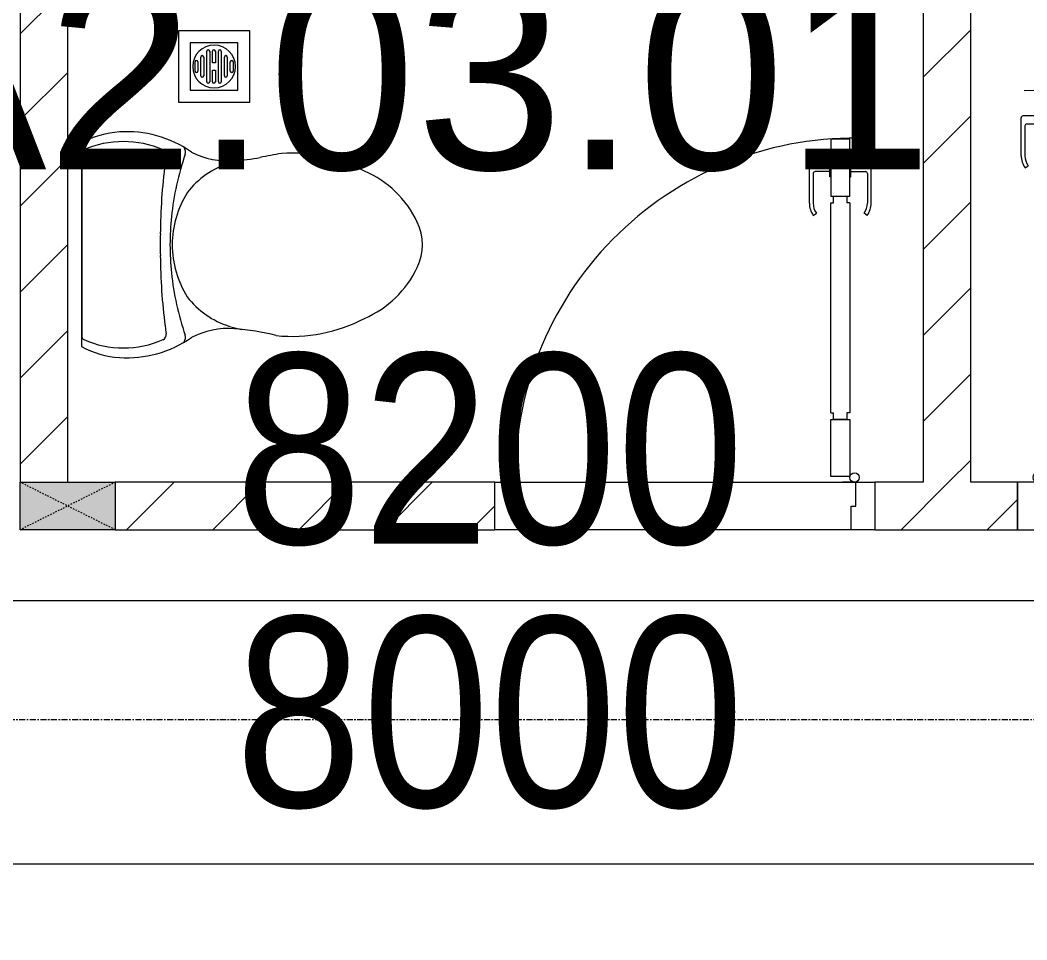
# Model space of a CAD drawing. Header units: millimetres. Extents: x 1591 to 240306, y -15958 to 82755.
# Drawn here: x 114054 to 116172, y 27974 to 29909 of the extents above; entities that cross this region are included whole.
import ezdxf

# ---------------------------------------------------------------- set-up
doc = ezdxf.new("R2010")
doc.units = ezdxf.units.MM
doc.linetypes.add('Dash', pattern=[6, 3, -3])
doc.linetypes.add('Grid Line', pattern=[22.225, 12.7, -3.175, 3.175, -3.175])
for name, color, linetype, lineweight in [('0-1', 7, 'Continuous', 5), ('A-ANNO-DIMS', 211, 'Continuous', 9), ('A-ANNO-DIMS-160', 211, 'Continuous', 9), ('A-AREA-IDEN', 2, 'Continuous', 9), ('A-DETL-GENF-1', 9, 'Continuous', 9), ('A-DOOR-1', 254, 'Continuous', 9), ('A-DOOR-2', 9, 'Continuous', 9), ('A-FLOR-2', 9, 'Continuous', 9), ('A-WALL-1', 253, 'Continuous', 18), ('A-WALL-2', 9, 'Continuous', 9), ('A-WALL-PATT-1', 10, 'Continuous', 9), ('M-EQPM-1', 254, 'Continuous', 9), ('P-SANR-FIXT-1', 254, 'Continuous', 9), ('S-COLS', 52, 'Continuous', 9), ('S-COLS-3', 254, 'Continuous', 9), ('S-COLS-4', 253, 'Continuous', 18), ('S-COLS-HDLN-1', 9, 'Dash', 9), ('S-GRID-1', 1, 'Grid Line', 9)]:
    doc.layers.add(name, color=color, linetype=linetype, lineweight=lineweight)
doc.styles.add('Arial_6', font='arial_0.ttf', dxfattribs={"height": 400})
doc.styles.add('UTM Avo', font='UTM Avo.ttf', dxfattribs={"width": 0.9, "height": 400})
doc.dimstyles.new('1_Dim_chi_tiet_2_5', dxfattribs={"dimscale": 304.8, "dimtxt": 399.720379, "dimasz": 0.629921, "dimexe": 0.524934, "dimexo": 0.0625, "dimgap": 0.052493, "dimtad": 1, "dimdec": 0, "dimrnd": 5, "dimzin": 0, "dimdsep": 46, "dimtxsty": 'UTM Avo', "dimblk1": 'OBLIQUE', "dimblk2": 'OBLIQUE', "dimsah": 1, "dimcen": 0.09, "dimdle": 0.524934, "dimazin": 0, "dimtfac": 1, "dimtdec": 4, "dimtix": 1, "dimtmove": 0, "dimatfit": 3, "dimfxl": 1.049869, "dimfxlon": 1, "dimtvp": 1, "dimtolj": 1, "dimtzin": 0, "dimarcsym": 2})
doc.dimstyles.new('1_Dim_chi_tiet_2_5_1', dxfattribs={"dimscale": 304.8, "dimtxt": 399.720379, "dimasz": 0.629921, "dimexe": 0.524934, "dimexo": 0.0625, "dimgap": 0.052493, "dimtad": 1, "dimdec": 0, "dimrnd": 5, "dimzin": 0, "dimdsep": 46, "dimtxsty": 'UTM Avo', "dimblk1": 'OBLIQUE', "dimblk2": 'OBLIQUE', "dimsah": 1, "dimcen": 0.09, "dimdle": 0.524934, "dimazin": 0, "dimtfac": 1, "dimtdec": 4, "dimtix": 1, "dimtmove": 0, "dimatfit": 3, "dimfxl": 1.049869, "dimfxlon": 1, "dimtvp": 1, "dimtolj": 1, "dimtzin": 0, "dimarcsym": 2})
pattern_1 = [(45, (0, 0), (-90.50967, 90.50967), [])]

# ---------------------------------------------------------------- blocks, each defined once
blk = doc.blocks.new('DOOR_CW_01 CANH MO-PANEL KINH - DIW_01-900x2200-CỬA GỖ VÂN LAMINATE-553393-TKCS_MB TẦNG 3-4')
at = {"layer": 'A-DETL-GENF-1'}
for p, q in [((-397, 872), (-357, 872)), ((-397, 752), (-397, 872)), ((-357, 872), (-357, 752)), ((-399, 831.8), (-397, 831.8)), ((-399, 792.2), (-399, 831.8)), ((-397, 792.2), (-397, 831.8)), ((-357, 792.2), (-357, 831.8)), ((-355, 831.8), (-357, 831.8)), ((-355, 792.2), (-355, 831.8)), ((-442, 737), (-442, 816.5)), ((-399, 820.5), (-438, 820.5)), ((-355, 820.5), (-316, 820.5)), ((-312, 737), (-312, 816.5)), ((-434, 799.5), (-434, 737)), ((-399, 803.5), (-430, 803.5)), ((-397, 792.2), (-399, 792.2)), ((-357, 792.2), (-355, 792.2)), ((-355, 803.5), (-324, 803.5)), ((-320, 799.5), (-320, 737)), ((-357, 752), (-397, 752)), ((-363, 752), (-391, 752)), ((-391, 752), (-391, 738)), ((-363, 738), (-363, 752)), ((-397, 738), (-391, 738)), ((-397, 738), (-397, 196)), ((-357, 738), (-363, 738)), ((-357, 196), (-357, 738)), ((-433.9, 711.2), (-427.3, 715.8)), ((-320.1, 711.2), (-326.7, 715.8)), ((-397, 196), (-391, 196)), ((-391, 196), (-391, 182)), ((-357, 196), (-363, 196)), ((-363, 182), (-363, 196)), ((-357, 182), (-397, 182)), ((-397, 182), (-397, 62)), ((-391, 182), (-363, 182)), ((-357, 62), (-357, 182)), ((-397, 62), (-357, 62))]:
    blk.add_line(p, q, dxfattribs=at)
blk.add_circle((-407, 60), 10, dxfattribs=at)
for centre, radius, start, end in [((-407, 60), 814, 360, 92), ((-438, 816.5), 4, 90, 180), ((-316, 816.5), 4, 0, 90), ((-430, 799.5), 4, 90, 180), ((-324, 799.5), 4, 360, 90), ((-397, 737), 45, 180, 215), ((-397, 737), 37, 180, 215), ((-357, 737), 37, 325, 0), ((-357, 737), 45, 325, 0)]:
    blk.add_arc(centre, radius, start, end, dxfattribs=at)
at = {"layer": 'A-DOOR-2'}
for p, q in [((-410, 50), (-450, 50)), ((-450, 50), (-450, -50)), ((-410, 0), (-410, 50)), ((-407, 50), (-382, 50)), ((450, 50), (410, 50)), ((410, 50), (410, 0)), ((450, -50), (450, 50)), ((-400, 0), (-410, 0)), ((-400, -50), (-400, 0)), ((410, 0), (400, 0)), ((400, 0), (400, -50)), ((-450, -50), (-400, -50)), ((400, -50), (450, -50))]:
    blk.add_line(p, q, dxfattribs=at)
blk = doc.blocks.new('DOOR_CW_01 CANH MO-PANEL KINH - DIG_02-800x2200-CỬA NHÔM KÍNH-V108-TKCS_MB TẦNG 3-4')
at = {"layer": 'A-DETL-GENF-1'}
for p, q in [((-347, -182), (-347, -62)), ((-347, -62), (-307, -62)), ((-307, -62), (-307, -182)), ((-307, -182), (-347, -182)), ((-341, -196), (-341, -182)), ((-341, -182), (-313, -182)), ((-313, -182), (-313, -196)), ((-347, -196), (-341, -196)), ((-347, -638), (-347, -196)), ((-307, -196), (-313, -196)), ((-307, -196), (-307, -638)), ((-383.9, -611.2), (-377.3, -615.8)), ((-270.1, -611.2), (-276.7, -615.8)), ((-392, -637), (-392, -716.5)), ((-384, -699.5), (-384, -637)), ((-347, -638), (-341, -638)), ((-307, -652), (-347, -652)), ((-347, -652), (-347, -772)), ((-341, -652), (-341, -638)), ((-313, -652), (-341, -652)), ((-307, -638), (-313, -638)), ((-313, -638), (-313, -652)), ((-307, -772), (-307, -652)), ((-270, -699.5), (-270, -637)), ((-262, -637), (-262, -716.5)), ((-349, -692.2), (-349, -731.8)), ((-347, -692.2), (-349, -692.2)), ((-347, -692.2), (-347, -731.8)), ((-307, -692.2), (-307, -731.8)), ((-307, -692.2), (-305, -692.2)), ((-305, -692.2), (-305, -731.8)), ((-349, -703.5), (-380, -703.5)), ((-305, -703.5), (-274, -703.5)), ((-349, -720.5), (-388, -720.5)), ((-349, -731.8), (-347, -731.8)), ((-305, -731.8), (-307, -731.8)), ((-305, -720.5), (-266, -720.5)), ((-347, -772), (-307, -772))]:
    blk.add_line(p, q, dxfattribs=at)
blk.add_circle((-357, -60), 10, dxfattribs=at)
for centre, radius, start, end in [((-357, -60), 714, 268, 0), ((-347, -637), 45, 145, 180), ((-307, -637), 45, 360, 35), ((-347, -637), 37, 145, 180), ((-307, -637), 37, 0, 35), ((-388, -716.5), 4, 180, 270), ((-380, -699.5), 4, 180, 270), ((-274, -699.5), 4, 270, 0), ((-266, -716.5), 4, 270, 0)]:
    blk.add_arc(centre, radius, start, end, dxfattribs=at)
at = {"layer": 'A-DOOR-2'}
for p, q in [((-400, -50), (-400, 50)), ((-400, 50), (-350, 50)), ((-350, 50), (-350, 0)), ((350, 0), (350, 50)), ((350, 50), (400, 50)), ((400, 50), (400, -50)), ((-360, 0), (-360, -50)), ((-350, 0), (-360, 0)), ((360, 0), (350, 0)), ((360, -50), (360, 0)), ((-360, -50), (-400, -50)), ((-357, -50), (-332, -50)), ((400, -50), (360, -50))]:
    blk.add_line(p, q, dxfattribs=at)
blk = doc.blocks.new('TOILET - TOILET-348229-TKCS_MB TẦNG 3-4')
at = {"layer": 'P-SANR-FIXT-1'}
for p, q in [((214.2, -19.1), (-214.2, -19.1)), ((194, -19.9), (-194, -19.9)), ((-171.7, -330.3), (-178.6, -355.5)), ((171.7, -330.3), (178.6, -355.5))]:
    blk.add_line(p, q, dxfattribs=at)
for centre, radius, start, end in [((-46.1, -111.1), 191.6, 151.2809, 176.4513), ((-193.7, -26.4), 6.48, 92.3168, 156.2862), ((193.7, -26.4), 6.48, 23.7138, 87.6832), ((46.1, -111.1), 191.6, 3.5487, 28.7191), ((-9.8, -107.2), 207.3, 156.2862, 203.7138), ((9.8, -107.2), 207.3, 336.2862, 23.7138), ((1.9, -114.1), 239.7, 176.4513, 195.2961), ((-1.9, -114.1), 239.7, 344.7039, 3.5487), ((-4, -115.7), 233.6, 195.2961, 215.2147), ((-189.1, -185.5), 11.7, 205.4105, 277.5788), ((-14.3, -1400.4), 1215.6, 90.3974, 97.407), ((0, -3462.8), 3278, 89.6026, 90.3974), ((14.3, -1400.4), 1215.6, 82.593, 89.6026), ((189.1, -185.5), 11.7, 262.4212, 334.5895), ((4, -115.7), 233.6, 324.7853, 344.7039), ((0.6, -792.1), 586.9, 95.8322, 108.9927), ((178.9, -2951.3), 2778.4, 97.2351, 97.5788), ((0, -416), 206.1, 90, 122.0732), ((0, -786.7), 581.5, 84.1678, 95.8322), ((0, -416), 206.1, 57.9268, 90), ((-0.6, -792.1), 586.9, 71.0073, 84.1678), ((-178.9, -2951.3), 2778.4, 82.4212, 82.7649), ((-195, -224.1), 13.8, 230.6724, 288.9927), ((-343.5, -327.4), 167.3, 355.4559, 27.38), ((-0.4, -384), 179.5, 127.4036, 162.5964), ((0.4, -384), 179.5, 17.4036, 52.5964), ((343.5, -327.4), 167.3, 152.62, 184.5441), ((195, -224.1), 13.8, 251.0073, 309.3276), ((-719.2, -297.5), 544.3, 346.0536, 355.4559), ((719.2, -297.5), 544.3, 184.5441, 190.2879), ((-1948.3, -805.1), 2171.2, 9.681, 10.8949), ((137.1, -461.2), 329.8, 174.3487, 207.6878), ((-137.1, -461.2), 329.8, 332.3122, 3.6835), ((45.1, -528.6), 217.6, 203.2216, 244.7718), ((-45.1, -528.6), 217.6, 295.2282, 336.7784), ((0, -624.4), 111.7, 244.7718, 295.2282)]:
    blk.add_arc(centre, radius, start, end, dxfattribs=at)
blk = doc.blocks.new('THU NUOC - THU NUOC-461820-TKCS_MB TẦNG 3-4')
at = {"layer": 'M-EQPM-1'}
for p, q in [((-66.3, 70.6), (-66.3, -79.4)), ((83.7, 70.6), (-66.3, 70.6)), ((83.7, -79.4), (83.7, 70.6)), ((58.7, 45.6), (-41.3, 45.6)), ((-41.3, 45.6), (-41.3, -54.4)), ((58.7, -54.4), (58.7, 45.6)), ((-11, 23.3), (28.5, 23.3)), ((-1.1, 35.6), (18.5, 35.6)), ((18.5, 29.6), (-1.1, 29.6)), ((-23.3, 10.8), (40.9, 10.8)), ((40.9, 4.8), (-23.3, 4.8)), ((28.5, 17.3), (-11, 17.3)), ((-23.3, -1.2), (0.7, -1.2)), ((0.7, -7.2), (-23.3, -7.2)), ((-23.3, -13.6), (40.9, -13.6)), ((40.9, -19.6), (-23.3, -19.6)), ((0.7, -1.2), (0.7, -7.2)), ((16.7, -1.2), (40.9, -1.2)), ((16.7, -7.2), (16.7, -1.2)), ((40.9, -7.2), (16.7, -7.2)), ((-11, -26.1), (28.5, -26.1)), ((28.5, -32.1), (-11, -32.1)), ((-1.1, -38.5), (18.5, -38.5)), ((-41.3, -54.4), (58.7, -54.4)), ((18.5, -44.5), (-1.1, -44.5)), ((-66.3, -79.4), (83.7, -79.4))]:
    blk.add_line(p, q, dxfattribs=at)
for centre, radius, start, end in [((8.7, -4.4), 45, 0, 180), ((8.7, -4.4), 45, 0, 180), ((-11, 20.3), 3, 90, 270), ((-1.1, 32.6), 3, 90, 270), ((18.5, 32.6), 3, 270, 90), ((28.5, 20.3), 3, 270, 90), ((-23.3, 7.8), 3, 90, 270), ((40.9, 7.8), 3, 270, 90), ((8.7, -4.4), 45, 180, 360), ((8.7, -4.4), 45, 180, 360), ((-23.3, -4.2), 3, 90, 270), ((-23.3, -16.6), 3, 90, 270), ((40.9, -4.2), 3, 270, 90), ((40.9, -16.6), 3, 270, 90), ((-11, -29.1), 3, 90, 270), ((-1.1, -41.5), 3, 90, 270), ((18.5, -41.5), 3, 270, 90), ((28.5, -29.1), 3, 270, 90)]:
    blk.add_arc(centre, radius, start, end, dxfattribs=at)
blk = doc.blocks.new('G1_SOF - BO TRU - 100x200-746114-TKCS_MB TẦNG 3-4')
at = {"layer": 'S-COLS'}
blk.add_hatch(color=256, dxfattribs=at).paths.add_polyline_path([(50, -100), (50, 100), (-50, 100), (-50, -100)])
at = {"layer": 'S-COLS-4'}
for p, q in [((-50, 100), (50, 100)), ((-50, -100), (-50, 100)), ((50, 100), (50, -100)), ((50, -100), (-50, -100))]:
    blk.add_line(p, q, dxfattribs=at)
at = {"layer": 'S-COLS-HDLN-1'}
for p, q in [((50, -100), (-50, 100)), ((-50, -100), (50, 100))]:
    blk.add_line(p, q, dxfattribs=at)
blk = doc.blocks.new('NCV_TKTC_TANG 3 - 4_rvt-2-TKCS_MB TẦNG 3-4')
at = {"layer": 'A-WALL-PATT-1'}
h = blk.add_hatch(dxfattribs=at)
h.set_pattern_fill('FP_1', color=256, style=0, pattern_type=2)
h.set_pattern_definition(pattern_1)
h.paths.add_polyline_path([(103152.6, 28936.9), (103152.6, 31236.9), (103052.6, 31236.9), (103052.6, 28936.9), (103056.7, 28936.9)])
h.paths.add_polyline_path([(103152.6, 31336.9), (103152.6, 33336.5), (103052.6, 33336.5), (103052.6, 31336.9), (103147.8, 31336.9)])
h = blk.add_hatch(dxfattribs=at)
h.set_pattern_fill('FP_1', color=256, style=0, pattern_type=2)
h.set_pattern_definition(pattern_1)
h.paths.add_polyline_path([(105052.6, 28936.9), (105052.6, 30886.9), (104952.6, 30886.9), (104952.6, 28936.9)])
h = blk.add_hatch(dxfattribs=at)
h.set_pattern_fill('FP_1', color=256, style=0, pattern_type=2)
h.set_pattern_definition(pattern_1)
h.paths.add_polyline_path([(103252.6, 28836.9), (104050.9, 28836.9), (104050.9, 28936.9), (103252.6, 28936.9), (103252.6, 28908.4)])
h.paths.add_polyline_path([(104850.9, 28836.9), (105150.5, 28836.9), (105150.5, 28936.9), (104850.9, 28936.9)])
h.paths.add_polyline_path([(106050.5, 28836.9), (106352.6, 28836.9), (106352.6, 28936.9), (106050.5, 28936.9)])
h.paths.add_polyline_path([(106950.5, 28836.9), (106950.5, 28936.9), (106552.6, 28936.9), (106552.6, 28836.9)])
h.paths.add_polyline_path([(108052.6, 28836.9), (108052.6, 28936.9), (107850.5, 28936.9), (107850.5, 28836.9)])
at = {"layer": 'A-FLOR-2'}
blk.add_line((104800.9, 28836.9), (104100.9, 28836.9), dxfattribs=at)
at = {"layer": 'A-WALL-1'}
for p, q in [((103052.6, 31236.9), (103052.6, 28936.9)), ((103152.6, 28936.9), (103152.6, 31236.9)), ((104952.6, 30886.9), (104952.6, 28936.9)), ((105052.6, 28936.9), (105052.6, 30886.9)), ((104050.9, 28936.9), (103252.6, 28936.9)), ((104050.9, 28836.9), (104050.9, 28936.9)), ((104952.6, 28936.9), (104850.9, 28936.9)), ((104850.9, 28936.9), (104850.9, 28836.9)), ((105150.5, 28936.9), (105052.6, 28936.9)), ((105150.5, 28836.9), (105150.5, 28936.9)), ((103252.6, 28836.9), (104050.9, 28836.9)), ((104850.9, 28836.9), (105150.5, 28836.9))]:
    blk.add_line(p, q, dxfattribs=at)
at = {"layer": 'A-WALL-2'}
for p, q in [((104090.9, 28936.9), (104810.9, 28936.9)), ((104800.9, 28836.9), (104100.9, 28836.9))]:
    blk.add_line(p, q, dxfattribs=at)
at = {"layer": 'A-DOOR-1'}
blk.add_blockref('DOOR_CW_01 CANH MO-PANEL KINH - DIW_01-900x2200-CỬA GỖ VÂN LAMINATE-553393-TKCS_MB TẦNG 3-4', (105600.5, 28886.9), dxfattribs=at)
at = {"layer": 'A-DOOR-1', "rotation": 180}
blk.add_blockref('DOOR_CW_01 CANH MO-PANEL KINH - DIG_02-800x2200-CỬA NHÔM KÍNH-V108-TKCS_MB TẦNG 3-4', (104450.9, 28886.9), dxfattribs=at)
at = {"layer": 'M-EQPM-1', "rotation": 90.0000000000005}
blk.add_blockref('THU NUOC - THU NUOC-461820-TKCS_MB TẦNG 3-4', (103456.1, 29802.8), dxfattribs=at)
at = {"layer": 'P-SANR-FIXT-1', "rotation": 89.99999999999946}
blk.add_blockref('TOILET - TOILET-348229-TKCS_MB TẦNG 3-4', (103162.6, 29436.5), dxfattribs=at)
at = {"layer": 'S-COLS-3', "rotation": 90.00000000000037}
blk.add_blockref('G1_SOF - BO TRU - 100x200-746114-TKCS_MB TẦNG 3-4', (103152.6, 28886.9), dxfattribs=at)
blk = doc.blocks.new('DIMBLOCK57-TKCS_MB TẦNG 3-4')
at = {"layer": 'A-ANNO-DIMS-160'}
for p, q in [((110953.9, 29007.8), (110953.9, 28527.8)), ((110953.9, 28687.8), (110953.9, 29007.8)), ((119153.9, 29007.8), (119153.9, 28527.8)), ((119153.9, 28687.8), (119153.9, 29007.8)), ((110953.9, 28687.8), (119153.9, 28687.8))]:
    blk.add_line(p, q, dxfattribs=at)
at = {"layer": 'A-ANNO-DIMS-160', "lineweight": 25}
for p, q in [((110953.9, 28687.8), (111049.9, 28783.8)), ((119153.9, 28687.8), (119249.9, 28783.8)), ((110953.9, 28687.8), (110857.9, 28591.8)), ((119153.9, 28687.8), (119057.9, 28591.8))]:
    blk.add_line(p, q, dxfattribs=at)
at = {"layer": 'A-ANNO-DIMS-160', "color": 0, "insert": (114506.1, 29207.5), "char_height": 400, "width": 1314.636, "attachment_point": 1, "line_spacing_factor": 1.110334, "style": 'UTM Avo'}
blk.add_mtext('8200', dxfattribs=at)
blk = doc.blocks.new('_Oblique')
at = {"color": 0, "linetype": 'ByBlock', "lineweight": -2}
blk.add_line((-0.5, -0.5), (0.5, 0.5), dxfattribs=at)
blk = doc.blocks.new('DIMBLOCK349-TKCS_MB TẦNG 3-4')
at = {"layer": 'A-ANNO-DIMS-160'}
for p, q in [((111053.9, 28454.2), (111053.9, 27974.2)), ((111053.9, 28134.2), (111053.9, 28454.2)), ((119053.9, 28454.2), (119053.9, 27974.2)), ((119053.9, 28134.2), (119053.9, 28454.2)), ((110893.9, 28134.2), (119213.9, 28134.2))]:
    blk.add_line(p, q, dxfattribs=at)
at = {"layer": 'A-ANNO-DIMS-160', "lineweight": 25}
for p, q in [((111053.9, 28134.2), (111149.9, 28230.2)), ((119053.9, 28134.2), (119149.9, 28230.2)), ((111053.9, 28134.2), (110957.9, 28038.2)), ((119053.9, 28134.2), (118957.9, 28038.2))]:
    blk.add_line(p, q, dxfattribs=at)
at = {"layer": 'A-ANNO-DIMS-160', "color": 0, "insert": (114506.1, 28653.9), "char_height": 400, "width": 1314.636, "attachment_point": 1, "line_spacing_factor": 1.110334, "style": 'UTM Avo'}
blk.add_mtext('8000', dxfattribs=at)

msp = doc.modelspace()

# ---------------------------------------------------------------- linework, layer by layer
at = {"layer": 'S-GRID-1'}
msp.add_line((139245.7, 28436.9), (45492.6, 28436.9), dxfattribs=at)

# ---------------------------------------------------------------- block references
at = {"layer": '0-1'}
msp.add_blockref('NCV_TKTC_TANG 3 - 4_rvt-2-TKCS_MB TẦNG 3-4', (11001.4, 0), dxfattribs=at)

# ---------------------------------------------------------------- texts
at = {"layer": 'A-AREA-IDEN', "insert": (114855.4, 29589.5), "char_height": 400, "width": 2233.6, "attachment_point": 8, "line_spacing_factor": 0.936439, "style": 'Arial_6'}
msp.add_mtext('\\pt8,16,24,32,40,48,56,64,72,80,88,96,104,112,120,128,136,144,152,160,168,176,184,192,200,208,216,224,232,240,248,256;A2.03.01', dxfattribs=at)

# ---------------------------------------------------------------- dimensions: what is measured, and where the dimension line sits
at = {"layer": 'A-ANNO-DIMS'}
for base, p1, p2, dimstyle, override, picture, middle in [((119153.9, 28687.8), (110953.9, 29007.8), (119153.9, 29007.8), '1_Dim_chi_tiet_2_5', {"dimpost": '<>', "dimfxl": 8200}, 'DIMBLOCK57-TKCS_MB TẦNG 3-4', (115053.9, 28910.8)), ((119053.9, 28134.2), (111053.9, 28454.2), (119053.9, 28454.2), '1_Dim_chi_tiet_2_5_1', {"dimpost": '<>', "dimfxl": 8000}, 'DIMBLOCK349-TKCS_MB TẦNG 3-4', (115053.9, 28357.2))]:
    dim = msp.add_linear_dim(base=base, p1=p1, p2=p2, dimstyle=dimstyle, override=override, dxfattribs=at)
    dim.commit()
    dim.dimension.update_dxf_attribs({"geometry": picture, "text_midpoint": middle})

doc.saveas('drawing.dxf')
